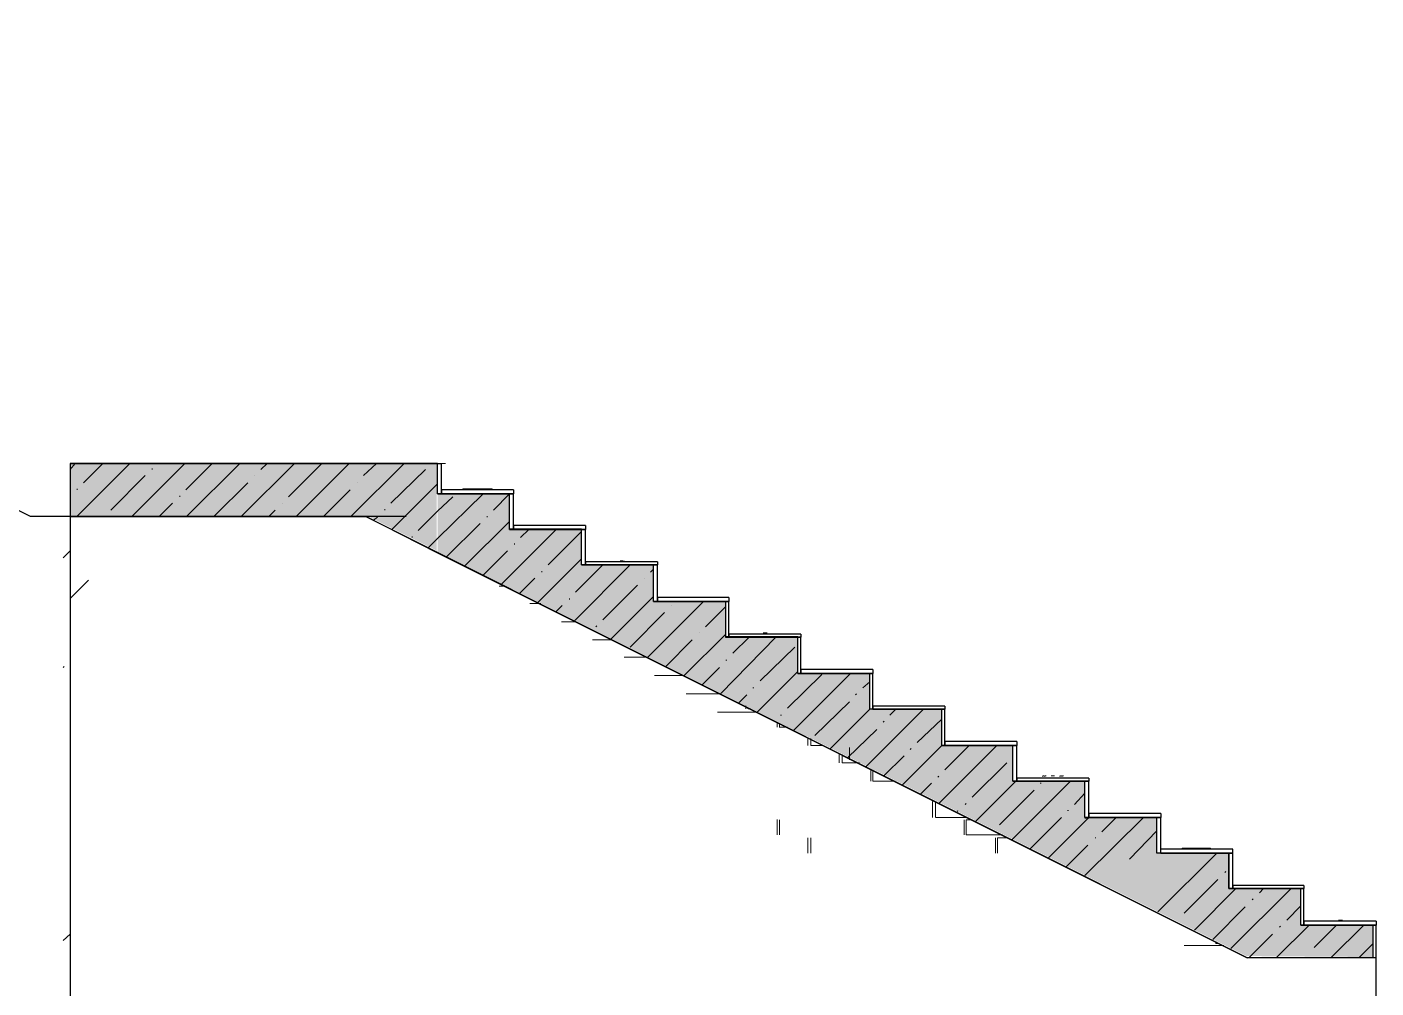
# Model space of a CAD drawing. Header units: millimetres. Extents: x -401725 to 250493, y 305116 to 802890.
# Drawn here: x -375105.345 to -375103.129, y 508949.787 to 508951.366 of the extents above; entities that cross this region are included whole.
import ezdxf

# ---------------------------------------------------------------- set-up
doc = ezdxf.new("R2010")
doc.units = ezdxf.units.MM
doc.layers.add('PDF _Геометрия', color=7, linetype='Continuous', true_color=0x1d1d1d)
doc.layers.add('PDF _Сплошная заливка', color=7, linetype='Continuous', true_color=0xffffff)

msp = doc.modelspace()

# ---------------------------------------------------------------- hatches: boundary and pattern name
at = {"layer": 'PDF _Сплошная заливка', "transparency": 33554559}
for points in [[(-375104.6716, 508950.505), (-375104.6716, 508950.6491), (-375105.2738, 508950.6491), (-375105.2738, 508950.5633), (-375104.7866, 508950.5633), (-375104.6733, 508950.5067)], [(-375104.5533, 508950.5417), (-375104.5533, 508950.599), (-375104.6704, 508950.599), (-375104.6704, 508950.5033), (-375104.6683, 508950.5033), (-375103.3417, 508949.84), (-375103.135, 508949.8384), (-375103.135, 508949.8917), (-375103.2534, 508949.8917), (-375103.2534, 508949.9517), (-375103.3717, 508949.9517), (-375103.3717, 508950.01), (-375103.49, 508950.01), (-375103.49, 508950.0684), (-375103.6083, 508950.0684), (-375103.6083, 508950.1283), (-375103.7267, 508950.1283), (-375103.7267, 508950.1867), (-375103.8433, 508950.1867), (-375103.8433, 508950.2467), (-375103.9617, 508950.2467), (-375103.9617, 508950.305), (-375104.08, 508950.305), (-375104.08, 508950.365), (-375104.1983, 508950.365), (-375104.1983, 508950.4233), (-375104.3167, 508950.4233), (-375104.3167, 508950.4833), (-375104.435, 508950.4833), (-375104.435, 508950.5417)]]:
    msp.add_hatch(color=256, dxfattribs=at).paths.add_polyline_path(points)

# ---------------------------------------------------------------- linework, layer by layer
at = {"color": 7, "lineweight": 30}
for points in [[(-375107.9107, 508951.3657), (-375106.8873, 508951.3659), (-375106.8873, 508951.3374), (-375105.3393, 508950.5625), (-375104.7221, 508950.5623)], [(-375103.1288, 508949.6922), (-375103.1288, 508949.8373), (-375103.3403, 508949.8373), (-375104.7887, 508950.5622), (-375105.2737, 508950.5622), (-375105.2737, 508949.369)]]:
    msp.add_lwpolyline(points, dxfattribs=at)
at = {"layer": 'PDF _Геометрия', "color": 7, "lineweight": 30}
for points in [[(-375105.2739, 508950.6491), (-375105.2739, 508950.5625)], [(-375104.6705, 508950.599), (-375104.6705, 508950.6491), (-375105.2738, 508950.6491)], [(-375105.2738, 508950.6489), (-375104.6637, 508950.6489)], [(-375104.6705, 508950.599), (-375104.6705, 508950.6491)], [(-375104.6637, 508950.599), (-375104.6637, 508950.6489)], [(-375104.5521, 508950.5406), (-375104.5521, 508950.599), (-375104.6704, 508950.599)], [(-375104.6704, 508950.599), (-375104.6637, 508950.599)], [(-375104.5456, 508950.6057), (-375104.6639, 508950.6057)], [(-375104.6639, 508950.599), (-375104.5456, 508950.599)], [(-375104.6637, 508950.6056), (-375104.6637, 508950.599)], [(-375104.5456, 508950.6057), (-375104.5456, 508950.599), (-375104.5522, 508950.599)], [(-375104.5521, 508950.5406), (-375104.5521, 508950.599)], [(-375104.5456, 508950.5408), (-375104.5456, 508950.599)], [(-375105.2737, 508950.5622), (-375104.7887, 508950.5622)], [(-375104.7889, 508950.5623), (-375104.6705, 508950.5025)], [(-375104.5456, 508950.5475), (-375104.5456, 508950.5408)], [(-375104.4271, 508950.5474), (-375104.5454, 508950.5474)], [(-375104.4271, 508950.5474), (-375104.4271, 508950.5407), (-375104.4338, 508950.5407)], [(-375104.4339, 508950.4824), (-375104.4339, 508950.5409), (-375104.5522, 508950.5409)], [(-375104.5522, 508950.5408), (-375104.5456, 508950.5408)], [(-375104.5454, 508950.5407), (-375104.4271, 508950.5407)], [(-375104.4339, 508950.4824), (-375104.4339, 508950.5409)], [(-375104.4271, 508950.4823), (-375104.4271, 508950.5407)], [(-375104.6705, 508950.5024), (-375103.3404, 508949.8373)], [(-375104.3155, 508950.4224), (-375104.3155, 508950.4823), (-375104.4339, 508950.4823)], [(-375104.4338, 508950.4823), (-375104.4271, 508950.4823)], [(-375104.3089, 508950.4876), (-375104.4272, 508950.4876)], [(-375104.4272, 508950.4824), (-375104.309, 508950.4824)], [(-375104.4271, 508950.4874), (-375104.4271, 508950.4823)], [(-375104.3089, 508950.4876), (-375104.3089, 508950.4824), (-375104.3157, 508950.4824)], [(-375104.3155, 508950.4224), (-375104.3155, 508950.4823)], [(-375104.3089, 508950.4225), (-375104.3089, 508950.4824)], [(-375104.3157, 508950.4225), (-375104.3089, 508950.4225)], [(-375104.197, 508950.3639), (-375104.197, 508950.4223), (-375104.3154, 508950.4223)], [(-375104.3089, 508950.4292), (-375104.3089, 508950.4225)], [(-375104.1921, 508950.4289), (-375104.3087, 508950.4289)], [(-375104.3087, 508950.4224), (-375104.1921, 508950.4224)], [(-375104.1921, 508950.4289), (-375104.1921, 508950.4224), (-375104.1971, 508950.4224)], [(-375104.197, 508950.3639), (-375104.197, 508950.4223)], [(-375104.1921, 508950.364), (-375104.1921, 508950.4224)], [(-375104.1921, 508950.369), (-375104.1921, 508950.364)], [(-375104.0737, 508950.3689), (-375104.192, 508950.3689)], [(-375104.0737, 508950.3689), (-375104.0737, 508950.364), (-375104.0787, 508950.364)], [(-375104.0788, 508950.304), (-375104.0788, 508950.3641), (-375104.1972, 508950.3641)], [(-375104.1971, 508950.364), (-375104.1921, 508950.364)], [(-375104.192, 508950.364), (-375104.0737, 508950.364)], [(-375104.0788, 508950.304), (-375104.0788, 508950.3641)], [(-375104.0737, 508950.3039), (-375104.0737, 508950.364)], [(-375103.9604, 508950.2457), (-375103.9604, 508950.304), (-375104.0787, 508950.304)], [(-375104.0787, 508950.3039), (-375104.0737, 508950.3039)], [(-375103.9555, 508950.3107), (-375104.0738, 508950.3107)], [(-375104.0738, 508950.3041), (-375103.9555, 508950.3041)], [(-375104.0737, 508950.3107), (-375104.0737, 508950.3039)], [(-375103.9555, 508950.3107), (-375103.9555, 508950.3041), (-375103.9605, 508950.3041)], [(-375103.9604, 508950.2457), (-375103.9604, 508950.304)], [(-375103.9555, 508950.2458), (-375103.9555, 508950.3041)], [(-375103.8422, 508950.1857), (-375103.8422, 508950.2457), (-375103.9606, 508950.2457)], [(-375103.9605, 508950.2458), (-375103.9555, 508950.2458)], [(-375103.9555, 508950.2508), (-375103.9555, 508950.2458)], [(-375103.8371, 508950.2506), (-375103.9555, 508950.2506)], [(-375103.9555, 508950.2456), (-375103.8371, 508950.2456)], [(-375103.8422, 508950.1857), (-375103.8422, 508950.2457)], [(-375103.8371, 508950.2506), (-375103.8371, 508950.2456), (-375103.8421, 508950.2456)], [(-375103.8371, 508950.1856), (-375103.8371, 508950.2456)], [(-375103.7189, 508950.1925), (-375103.8372, 508950.1925)], [(-375103.8371, 508950.1922), (-375103.8371, 508950.1856)], [(-375103.7189, 508950.1925), (-375103.7189, 508950.1858), (-375103.7256, 508950.1858)], [(-375103.7254, 508950.1273), (-375103.7254, 508950.1856), (-375103.8421, 508950.1856)], [(-375103.8421, 508950.1856), (-375103.8371, 508950.1856)], [(-375103.8372, 508950.1858), (-375103.7189, 508950.1858)], [(-375103.7254, 508950.1273), (-375103.7254, 508950.1856)], [(-375103.7189, 508950.1274), (-375103.7189, 508950.1858)], [(-375103.7256, 508950.1274), (-375103.7189, 508950.1274)], [(-375103.6072, 508950.0674), (-375103.6072, 508950.1275), (-375103.7255, 508950.1275)], [(-375103.7189, 508950.1324), (-375103.7189, 508950.1274)], [(-375103.6004, 508950.1323), (-375103.7187, 508950.1323)], [(-375103.7187, 508950.1274), (-375103.6004, 508950.1274)], [(-375103.6072, 508950.0674), (-375103.6072, 508950.1275)], [(-375103.6004, 508950.1323), (-375103.6004, 508950.1274), (-375103.6071, 508950.1274)], [(-375103.6004, 508950.0672), (-375103.6004, 508950.1274)], [(-375103.4888, 508950.009), (-375103.4888, 508950.0673), (-375103.6071, 508950.0673)], [(-375103.6071, 508950.0672), (-375103.6004, 508950.0672)], [(-375103.4823, 508950.0742), (-375103.6006, 508950.0742)], [(-375103.6006, 508950.0675), (-375103.4823, 508950.0675)], [(-375103.6004, 508950.074), (-375103.6004, 508950.0672)], [(-375103.4823, 508950.0742), (-375103.4823, 508950.0675), (-375103.489, 508950.0675)], [(-375103.4888, 508950.009), (-375103.4888, 508950.0673)], [(-375103.4823, 508950.0091), (-375103.4823, 508950.0675)], [(-375103.3638, 508950.0157), (-375103.4821, 508950.0157)], [(-375103.3638, 508950.0091), (-375103.3638, 508950.0157)], [(-375103.3706, 508950.0091), (-375103.3706, 508949.9507), (-375103.3706, 508950.0091), (-375103.4889, 508950.0091)], [(-375103.4821, 508950.0091), (-375103.3638, 508950.0091)], [(-375103.3638, 508949.9507), (-375103.3638, 508950.0091), (-375103.3706, 508950.0091)], [(-375103.3706, 508949.9507), (-375103.3638, 508949.9507)], [(-375103.2522, 508949.8908), (-375103.2522, 508949.9507), (-375103.3705, 508949.9507)], [(-375103.2473, 508949.9559), (-375103.364, 508949.9559)], [(-375103.364, 508949.9507), (-375103.2473, 508949.9507)], [(-375103.3638, 508949.9558), (-375103.3638, 508949.9507)], [(-375103.2473, 508949.9559), (-375103.2473, 508949.9507), (-375103.2522, 508949.9507)], [(-375103.2522, 508949.8907), (-375103.2522, 508949.9507)], [(-375103.2473, 508949.8908), (-375103.2473, 508949.9507)], [(-375103.2522, 508949.8908), (-375103.2473, 508949.8908)], [(-375103.1337, 508949.8373), (-375103.1337, 508949.8907), (-375103.252, 508949.8907)], [(-375103.2473, 508949.8974), (-375103.2473, 508949.8908)], [(-375103.1288, 508949.8974), (-375103.2471, 508949.8974)], [(-375103.2471, 508949.8907), (-375103.1288, 508949.8907)], [(-375103.1288, 508949.8974), (-375103.1288, 508949.8907), (-375103.1338, 508949.8907)], [(-375103.1337, 508949.8373), (-375103.1337, 508949.8907)], [(-375103.1288, 508949.8374), (-375103.1288, 508949.8907)]]:
    msp.add_lwpolyline(points, dxfattribs=at)
at = {"layer": 'PDF _Геометрия', "lineweight": 9}
for points in [[(-375105.2739, 508950.6391), (-375105.2655, 508950.649)], [(-375105.2621, 508950.5624), (-375105.1756, 508950.649)], [(-375105.2521, 508950.6173), (-375105.2204, 508950.649)], [(-375105.1721, 508950.5623), (-375105.0854, 508950.649)], [(-375105.1389, 508950.639), (-375105.1389, 508950.6408)], [(-375105.084, 508950.6058), (-375105.0405, 508950.649)], [(-375105.0821, 508950.5623), (-375104.9954, 508950.649)], [(-375104.9923, 508950.5623), (-375104.9055, 508950.6491)], [(-375104.9604, 508950.639), (-375104.9503, 508950.649)], [(-375104.9154, 508950.594), (-375104.8604, 508950.649)], [(-375104.9023, 508950.5625), (-375104.8156, 508950.6491)], [(-375104.812, 508950.5623), (-375104.7254, 508950.6489)], [(-375104.7922, 508950.6291), (-375104.7705, 508950.6491)], [(-375104.7471, 508950.5839), (-375104.6904, 508950.639)], [(-375105.2072, 508950.5725), (-375105.1506, 508950.6292)], [(-375105.0372, 508950.5623), (-375104.9821, 508950.6174)], [(-375104.9705, 508950.629), (-375104.9705, 508950.629)], [(-375104.802, 508950.6173), (-375104.802, 508950.6173)], [(-375104.7456, 508950.5407), (-375104.6705, 508950.6158)], [(-375105.2739, 508950.5941), (-375105.2739, 508950.5941)], [(-375105.2622, 508950.6057), (-375105.2622, 508950.6074)], [(-375105.0938, 508950.594), (-375105.0938, 508950.5957)], [(-375104.8569, 508950.5623), (-375104.8137, 508950.6057)], [(-375104.6706, 508950.5257), (-375104.5956, 508950.599)], [(-375104.6705, 508950.5707), (-375104.6455, 508950.5941)], [(-375104.5787, 508950.5723), (-375104.5521, 508950.599)], [(-375105.1271, 508950.5624), (-375105.1055, 508950.5841)], [(-375104.9471, 508950.5623), (-375104.937, 508950.5723)], [(-375104.9254, 508950.584), (-375104.9254, 508950.584)], [(-375104.7572, 508950.5725), (-375104.7572, 508950.574)], [(-375104.7021, 508950.5391), (-375104.6705, 508950.5707)], [(-375104.7755, 508950.5558), (-375104.7689, 508950.5608)], [(-375104.6554, 508950.4957), (-375104.6004, 508950.5506)], [(-375104.6254, 508950.4807), (-375104.5521, 508950.5539)], [(-375104.5888, 508950.5607), (-375104.5888, 508950.5623)], [(-375104.7121, 508950.5274), (-375104.7121, 508950.5289)], [(-375104.6855, 508950.5107), (-375104.6705, 508950.5257)], [(-375104.5655, 508950.4507), (-375104.4755, 508950.5407)], [(-375104.5339, 508950.5275), (-375104.5206, 508950.5408)], [(-375104.4888, 508950.4824), (-375104.4339, 508950.5375)], [(-375105.2855, 508950.4942), (-375105.2739, 508950.5058)], [(-375104.5953, 508950.4657), (-375104.5553, 508950.5056)], [(-375104.5439, 508950.5158), (-375104.5439, 508950.5176)], [(-375104.5055, 508950.4208), (-375104.4339, 508950.4925)], [(-375104.4454, 508950.3907), (-375104.3538, 508950.4823)], [(-375104.4438, 508950.4374), (-375104.3989, 508950.4823)], [(-375104.5354, 508950.4358), (-375104.5105, 508950.4607)], [(-375104.4988, 508950.4707), (-375104.4988, 508950.4724)], [(-375104.3304, 508950.4607), (-375104.3304, 508950.4607)], [(-375104.3204, 508950.4707), (-375104.3155, 508950.4756)], [(-375104.3988, 508950.3923), (-375104.3421, 508950.449)], [(-375104.4754, 508950.4057), (-375104.4654, 508950.4157)], [(-375104.4537, 508950.4257), (-375104.4537, 508950.4273)], [(-375104.3855, 508950.3607), (-375104.3155, 508950.4307)], [(-375104.3253, 508950.3306), (-375104.2337, 508950.4222)], [(-375104.2856, 508950.4158), (-375104.2856, 508950.4158)], [(-375104.2304, 508950.3806), (-375104.197, 508950.414)], [(-375104.3539, 508950.3474), (-375104.2973, 508950.4042)], [(-375104.4105, 508950.3807), (-375104.4089, 508950.3825)], [(-375104.2653, 508950.3006), (-375104.197, 508950.3689)], [(-375104.2405, 508950.3707), (-375104.2405, 508950.3707)], [(-375104.2956, 508950.3157), (-375104.2522, 508950.3591)], [(-375104.2055, 508950.2708), (-375104.1139, 508950.3641)], [(-375104.1854, 508950.3373), (-375104.1587, 508950.364)], [(-375104.1404, 508950.2922), (-375104.0837, 508950.3473)], [(-375104.197, 508950.3257), (-375104.1954, 508950.3257)], [(-375105.2854, 508950.3139), (-375105.2837, 508950.3156)], [(-375104.2355, 508950.2857), (-375104.2071, 508950.314)], [(-375104.1455, 508950.2408), (-375104.0788, 508950.3074)], [(-375104.0956, 508950.2474), (-375104.0389, 508950.3024)], [(-375104.0855, 508950.2107), (-375103.9922, 508950.304)], [(-375104.1522, 508950.2808), (-375104.1506, 508950.2808)], [(-375103.972, 508950.2806), (-375103.9604, 508950.2906)], [(-375104.1756, 508950.2558), (-375104.1622, 508950.2692)], [(-375104.0505, 508950.2024), (-375103.9938, 508950.2574)], [(-375103.9837, 508950.2691), (-375103.9821, 508950.2707)], [(-375104.1071, 508950.2357), (-375104.1055, 508950.2357)], [(-375104.0253, 508950.1806), (-375103.9604, 508950.2457)], [(-375103.967, 508950.1506), (-375103.8721, 508950.2456)], [(-375103.9272, 508950.2358), (-375103.9172, 508950.2458)], [(-375103.997, 508950.1656), (-375103.9487, 508950.2123)], [(-375103.9386, 508950.224), (-375103.937, 508950.2256)], [(-375103.8823, 508950.1907), (-375103.8422, 508950.2292)], [(-375103.9372, 508950.1358), (-375103.9039, 508950.1691)], [(-375103.9073, 508950.1208), (-375103.8422, 508950.1857)], [(-375103.8938, 508950.179), (-375103.8922, 508950.1808)], [(-375103.847, 508950.0906), (-375103.752, 508950.1855)], [(-375103.8371, 508950.1456), (-375103.7971, 508950.1857)], [(-375103.7254, 508950.169), (-375103.7254, 508950.169)], [(-375103.7921, 508950.1007), (-375103.7355, 508950.1574)], [(-375103.8771, 508950.1058), (-375103.8588, 508950.1241)], [(-375103.8487, 508950.134), (-375103.8471, 508950.1356)], [(-375103.7873, 508950.0607), (-375103.7205, 508950.1274)], [(-375103.7272, 508950.0308), (-375103.6306, 508950.1274)], [(-375103.6803, 508950.1239), (-375103.6787, 508950.1239)], [(-375103.7471, 508950.0556), (-375103.6904, 508950.1123)], [(-375103.6239, 508950.0891), (-375103.6072, 508950.1074)], [(-375103.8172, 508950.0757), (-375103.8156, 508950.0791)], [(-375103.8036, 508950.089), (-375103.802, 508950.0906)], [(-375103.6355, 508950.079), (-375103.6339, 508950.079)], [(-375103.6973, 508950.0157), (-375103.6455, 508950.0674)], [(-375103.6671, 508950.0006), (-375103.6004, 508950.0673)], [(-375103.6072, 508949.9724), (-375103.5105, 508950.0674)], [(-375103.579, 508950.0442), (-375103.5556, 508950.0674)], [(-375103.5904, 508950.034), (-375103.5888, 508950.034)], [(-375103.5339, 508949.999), (-375103.4888, 508950.0457)], [(-375103.637, 508949.9873), (-375103.6021, 508950.0222)], [(-375103.4871, 508949.9124), (-375103.3904, 508950.0091)], [(-375103.3771, 508949.9774), (-375103.3755, 508949.979)], [(-375103.4437, 508949.9107), (-375103.3888, 508949.9658)], [(-375103.4272, 508949.8824), (-375103.3589, 508949.9507)], [(-375103.3671, 508949.8522), (-375103.2687, 508949.9506)], [(-375103.3204, 508949.9441), (-375103.3138, 508949.9507)], [(-375103.332, 508949.9324), (-375103.3304, 508949.934)], [(-375103.2754, 508949.899), (-375103.2522, 508949.9225)], [(-375103.3971, 508949.8672), (-375103.3437, 508949.9206)], [(-375103.2922, 508949.8374), (-375103.2389, 508949.8907)], [(-375103.2872, 508949.8874), (-375103.2856, 508949.889)], [(-375103.2305, 508949.854), (-375103.1938, 508949.8907)], [(-375103.2023, 508949.8375), (-375103.1489, 508949.8909)], [(-375105.2855, 508949.8657), (-375105.2739, 508949.8758)], [(-375103.3371, 508949.8375), (-375103.2989, 508949.8758)], [(-375103.1571, 508949.8373), (-375103.1337, 508949.8607)]]:
    msp.add_lwpolyline(points, dxfattribs=at)
at = {"layer": 'PDF _Геометрия', "color": 7, "lineweight": 9}
for points in [[(-375104.6572, 508950.6491), (-375104.6639, 508950.6491)], [(-375105.2739, 508949.7875), (-375105.2739, 508950.5625)], [(-375104.1354, 508950.3707), (-375104.1288, 508950.3707)], [(-375103.6754, 508950.1357), (-375103.677, 508950.1357)], [(-375103.677, 508950.1357), (-375103.6754, 508950.1357)], [(-375103.6423, 508950.1358), (-375103.6439, 508950.1358)], [(-375103.6439, 508950.1358), (-375103.6423, 508950.1358)], [(-375103.1903, 508949.8989), (-375103.1837, 508949.8989)]]:
    msp.add_lwpolyline(points, close=True, dxfattribs=at)
for points in [[(-375104.6289, 508950.6075), (-375104.5806, 508950.6075), (-375104.5806, 508950.6058)], [(-375104.6287, 508950.6055), (-375104.6287, 508950.6073)], [(-375105.2739, 508950.5625), (-375105.2739, 508950.4275), (-375105.2739, 508950.3807)], [(-375104.3655, 508950.4889), (-375104.3704, 508950.4889)], [(-375103.9938, 508950.1624), (-375103.9938, 508950.1824)], [(-375103.677, 508950.1355), (-375103.677, 508950.1355)], [(-375103.677, 508950.1355), (-375103.677, 508950.1355)], [(-375103.677, 508950.1355), (-375103.677, 508950.1355)], [(-375103.677, 508950.1355), (-375103.677, 508950.1355)], [(-375103.677, 508950.1355), (-375103.677, 508950.1355)], [(-375103.677, 508950.1355), (-375103.677, 508950.1355)], [(-375103.677, 508950.1355), (-375103.677, 508950.1355)], [(-375103.677, 508950.1355), (-375103.677, 508950.1355)], [(-375103.677, 508950.1355), (-375103.677, 508950.1355)], [(-375103.6738, 508950.1358), (-375103.6754, 508950.1358)], [(-375103.6754, 508950.1358), (-375103.6738, 508950.1358)], [(-375103.6754, 508950.1357), (-375103.6754, 508950.1357)], [(-375103.6754, 508950.1357), (-375103.6754, 508950.1357)], [(-375103.6738, 508950.1358), (-375103.6738, 508950.1358)], [(-375103.6738, 508950.1358), (-375103.6738, 508950.1358)], [(-375103.6722, 508950.1357), (-375103.6738, 508950.1357)], [(-375103.6738, 508950.1357), (-375103.6722, 508950.1357)], [(-375103.6705, 508950.1358), (-375103.6722, 508950.1358)], [(-375103.6722, 508950.1358), (-375103.6705, 508950.1358)], [(-375103.6722, 508950.1357), (-375103.6722, 508950.1357)], [(-375103.6722, 508950.1357), (-375103.6722, 508950.1357)], [(-375103.6705, 508950.1358), (-375103.6705, 508950.1358)], [(-375103.6705, 508950.1358), (-375103.6705, 508950.1358)], [(-375103.6705, 508950.1358), (-375103.6705, 508950.1358)], [(-375103.6705, 508950.1358), (-375103.6705, 508950.1358)], [(-375103.6705, 508950.1358), (-375103.6705, 508950.1358)], [(-375103.6705, 508950.1358), (-375103.6705, 508950.1358)], [(-375103.6705, 508950.1358), (-375103.6705, 508950.1358)], [(-375103.6705, 508950.1358), (-375103.6705, 508950.1358)], [(-375103.6705, 508950.1358), (-375103.6705, 508950.1358)], [(-375103.6705, 508950.1358), (-375103.6705, 508950.1358)], [(-375103.6705, 508950.1358), (-375103.6705, 508950.1358)], [(-375103.6705, 508950.1358), (-375103.6705, 508950.1358)], [(-375103.6705, 508950.1358), (-375103.6705, 508950.1358)], [(-375103.6572, 508950.1358), (-375103.6623, 508950.1358)], [(-375103.6488, 508950.1358), (-375103.6488, 508950.1358)], [(-375103.6488, 508950.1358), (-375103.6488, 508950.1358)], [(-375103.6488, 508950.1358), (-375103.6488, 508950.1358)], [(-375103.6488, 508950.1358), (-375103.6488, 508950.1358)], [(-375103.6488, 508950.1358), (-375103.6488, 508950.1358)], [(-375103.6488, 508950.1358), (-375103.6488, 508950.1358)], [(-375103.6488, 508950.1358), (-375103.6488, 508950.1358)], [(-375103.6488, 508950.1358), (-375103.6488, 508950.1358)], [(-375103.6488, 508950.1358), (-375103.6488, 508950.1358)], [(-375103.6488, 508950.1358), (-375103.6488, 508950.1358)], [(-375103.6488, 508950.1358), (-375103.6488, 508950.1358)], [(-375103.6488, 508950.1358), (-375103.6488, 508950.1358)], [(-375103.6488, 508950.1358), (-375103.6488, 508950.1358)], [(-375103.6472, 508950.1357), (-375103.6488, 508950.1357)], [(-375103.6488, 508950.1357), (-375103.6472, 508950.1357)], [(-375103.6455, 508950.1358), (-375103.6472, 508950.1358)], [(-375103.6472, 508950.1358), (-375103.6455, 508950.1358)], [(-375103.6472, 508950.1357), (-375103.6472, 508950.1357)], [(-375103.6472, 508950.1357), (-375103.6472, 508950.1357)], [(-375103.6455, 508950.1358), (-375103.6455, 508950.1358)], [(-375103.6455, 508950.1358), (-375103.6455, 508950.1358)], [(-375103.6439, 508950.1357), (-375103.6455, 508950.1357)], [(-375103.6455, 508950.1357), (-375103.6439, 508950.1357)], [(-375103.6439, 508950.1357), (-375103.6439, 508950.1357)], [(-375103.6439, 508950.1357), (-375103.6439, 508950.1357)], [(-375103.6423, 508950.1358), (-375103.6423, 508950.1358)], [(-375103.6423, 508950.1358), (-375103.6423, 508950.1358)], [(-375103.6423, 508950.1358), (-375103.6423, 508950.1358)], [(-375103.6423, 508950.1358), (-375103.6423, 508950.1358)], [(-375103.6423, 508950.1358), (-375103.6423, 508950.1358)], [(-375103.6423, 508950.1358), (-375103.6423, 508950.1358)], [(-375103.6423, 508950.1358), (-375103.6423, 508950.1358)], [(-375103.6423, 508950.1358), (-375103.6423, 508950.1358)], [(-375103.6423, 508950.1358), (-375103.6423, 508950.1358)], [(-375103.4472, 508950.0174), (-375103.4005, 508950.0174), (-375103.4005, 508950.0158)], [(-375103.4472, 508950.0158), (-375103.4472, 508950.0174)]]:
    msp.add_lwpolyline(points, dxfattribs=at)
at = {"layer": 'PDF _Геометрия', "color": 253, "lineweight": 9, "true_color": 0xaeadac}
for points in [[(-375104.6207, 508950.4774), (-375104.6189, 508950.4774)], [(-375104.3687, 508950.4872), (-375104.3687, 508950.489)], [(-375104.3638, 508950.4874), (-375104.3638, 508950.489)], [(-375104.5689, 508950.4474), (-375104.5605, 508950.4474)], [(-375104.5187, 508950.419), (-375104.5005, 508950.419)], [(-375104.467, 508950.3889), (-375104.4421, 508950.3889)], [(-375104.4157, 508950.3591), (-375104.3839, 508950.3591)], [(-375104.3638, 508950.3308), (-375104.3239, 508950.3308)], [(-375104.3138, 508950.3007), (-375104.2655, 508950.3007)], [(-375104.262, 508950.2706), (-375104.2054, 508950.2706)], [(-375104.2103, 508950.2406), (-375104.147, 508950.2406)], [(-375104.1639, 508950.2458), (-375104.1639, 508950.2508)], [(-375104.1606, 508950.2458), (-375104.1606, 508950.2475)], [(-375104.1604, 508950.2458), (-375104.1555, 508950.2458)], [(-375104.1123, 508950.2159), (-375104.1123, 508950.2241)], [(-375104.1088, 508950.2157), (-375104.0954, 508950.2157)], [(-375104.1087, 508950.2156), (-375104.1087, 508950.2222)], [(-375104.0623, 508950.1857), (-375104.0623, 508950.1991)], [(-375104.0571, 508950.1858), (-375104.0571, 508950.1973)], [(-375104.0573, 508950.1858), (-375104.0373, 508950.1858)], [(-375104.0104, 508950.1573), (-375104.0104, 508950.1723)], [(-375104.0055, 508950.1574), (-375104.0055, 508950.1708)], [(-375104.0055, 508950.1574), (-375103.9772, 508950.1574)], [(-375103.9588, 508950.1273), (-375103.9588, 508950.1474)], [(-375103.9555, 508950.1273), (-375103.9555, 508950.1457)], [(-375103.9556, 508950.1275), (-375103.9188, 508950.1275)], [(-375103.6004, 508950.0973), (-375103.6004, 508950.1239)], [(-375103.8572, 508950.0674), (-375103.8572, 508950.094)], [(-375103.8523, 508950.0941), (-375103.8523, 508950.0941)], [(-375103.8523, 508950.0675), (-375103.8523, 508950.0941)], [(-375104.1123, 508950.0391), (-375104.1123, 508950.0641)], [(-375104.1087, 508950.039), (-375104.1087, 508950.064)], [(-375103.852, 508950.0673), (-375103.8004, 508950.0673)], [(-375103.8055, 508950.039), (-375103.8055, 508950.064)], [(-375103.8023, 508950.064), (-375103.7922, 508950.064)], [(-375103.802, 508950.039), (-375103.802, 508950.064)], [(-375104.0623, 508950.0091), (-375104.0623, 508950.0342)], [(-375104.0571, 508950.009), (-375104.0571, 508950.034)], [(-375103.8023, 508950.0391), (-375103.7423, 508950.0391)], [(-375103.7539, 508950.0091), (-375103.7539, 508950.0341)], [(-375103.7504, 508950.0341), (-375103.7338, 508950.0341)], [(-375103.7504, 508950.009), (-375103.7504, 508950.0339)], [(-375103.4437, 508949.8574), (-375103.3788, 508949.8574)], [(-375103.3921, 508949.8606), (-375103.3921, 508949.8639)], [(-375103.3921, 508949.8608), (-375103.3872, 508949.8608)]]:
    msp.add_lwpolyline(points, dxfattribs=at)
at = {"layer": 'PDF _Геометрия', "color": 7, "lineweight": 18}
msp.add_lwpolyline([(-375105.2737, 508950.4272), (-375105.2437, 508950.4573)], dxfattribs=at)

doc.saveas('drawing.dxf')
